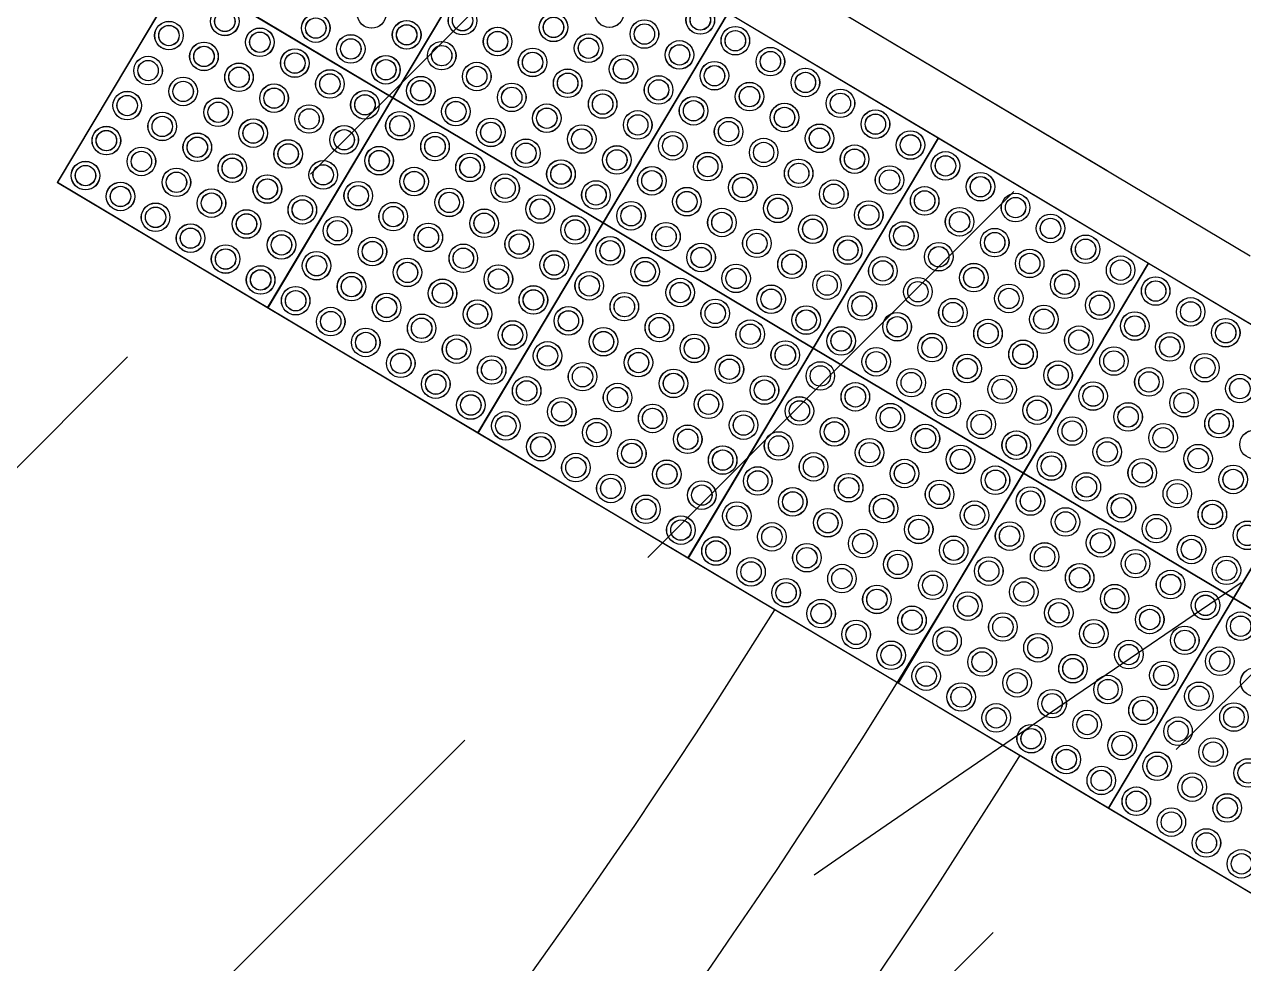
# Model space of a CAD drawing. Header units: millimetres. Extents: x 832728086 to 834530684, y 817551485 to 818349469.
# Drawn here: x 834312714 to 834314210, y 817905451 to 817906604 of the extents above; entities that cross this region are included whole.
import ezdxf

# ---------------------------------------------------------------- set-up
doc = ezdxf.new("R2010")
doc.units = ezdxf.units.MM
doc.header["$LTSCALE"] = 100
doc.linetypes.add('Hidden', pattern=[9.525, 6.35, -3.175])
doc.layers.add('+C-160', color=160, linetype='Hidden')
doc.layers.add('000-Tactile-l', color=8, linetype='Continuous')
doc.layers.add('000-helpline', color=30, linetype='Continuous', lineweight=30, plot=False)

# ---------------------------------------------------------------- blocks, each defined once
blk = doc.blocks.new('tactile')
at = {"layer": '000-helpline', "ltscale": 0.015}
for points in [[(834313.2228, 817906.5632), (834312.9651, 817906.7167), (834313.1186, 817906.9745), (834313.3764, 817906.8209)], [(834313.3765, 817906.8209), (834313.223, 817906.5631), (834312.9652, 817906.7166), (834313.1187, 817906.9744)], [(834313.4806, 817906.4097), (834313.2229, 817906.5632), (834313.3764, 817906.8209), (834313.6341, 817906.6674)], [(834313.6342, 817906.6673), (834313.4807, 817906.4096), (834313.223, 817906.5631), (834313.3765, 817906.8209)], [(834313.0693, 817906.3055), (834312.8116, 817906.459), (834312.9651, 817906.7167), (834313.2228, 817906.5632)], [(834313.223, 817906.5631), (834313.0694, 817906.3054), (834312.8117, 817906.4589), (834312.9652, 817906.7166)], [(834313.7383, 817906.2561), (834313.4806, 817906.4096), (834313.6341, 817906.6674), (834313.8919, 817906.5139)], [(834313.892, 817906.5138), (834313.7384, 817906.2561), (834313.4807, 817906.4096), (834313.6342, 817906.6673)], [(834313.3271, 817906.1519), (834313.0693, 817906.3054), (834313.2229, 817906.5632), (834313.4806, 817906.4097)], [(834313.4807, 817906.4096), (834313.3272, 817906.1518), (834313.0694, 817906.3054), (834313.223, 817906.5631)], [(834314.1497, 817906.3603), (834313.9962, 817906.1025), (834313.7384, 817906.2561), (834313.892, 817906.5138)], [(834313.9961, 817906.1026), (834313.7384, 817906.2561), (834313.8919, 817906.5138), (834314.1496, 817906.3603)], [(834313.5848, 817905.9984), (834313.3271, 817906.1519), (834313.4806, 817906.4096), (834313.7383, 817906.2561)], [(834313.7384, 817906.2561), (834313.5849, 817905.9983), (834313.3272, 817906.1518), (834313.4807, 817906.4096)], [(834314.2539, 817905.949), (834313.9961, 817906.1026), (834314.1497, 817906.3603), (834314.4074, 817906.2068)], [(834314.4074, 817906.2068), (834314.2539, 817905.949), (834313.9962, 817906.1025), (834314.1497, 817906.3603)], [(834313.8426, 817905.8448), (834313.5848, 817905.9984), (834313.7384, 817906.2561), (834313.9961, 817906.1026)], [(834313.9962, 817906.1025), (834313.8427, 817905.8448), (834313.5849, 817905.9983), (834313.7384, 817906.2561)], [(834314.6652, 817906.0532), (834314.5117, 817905.7955), (834314.2539, 817905.949), (834314.4074, 817906.2068)], [(834314.5116, 817905.7955), (834314.2539, 817905.949), (834314.4074, 817906.2068), (834314.6652, 817906.0532)], [(834314.1003, 817905.6913), (834313.8426, 817905.8448), (834313.9961, 817906.1026), (834314.2539, 817905.949)], [(834314.2539, 817905.949), (834314.1004, 817905.6913), (834313.8427, 817905.8448), (834313.9962, 817906.1025)], [(834314.5117, 817905.7955), (834314.3581, 817905.5377), (834314.1004, 817905.6913), (834314.2539, 817905.949)], [(834314.3581, 817905.5378), (834314.1004, 817905.6913), (834314.2539, 817905.949), (834314.5116, 817905.7955)]]:
    blk.add_lwpolyline(points, close=True, dxfattribs=at)
at = {"layer": '000-Tactile-l'}
for points in [[(834313.1187, 817906.9744), (834313.6342, 817906.6673), (834313.3272, 817906.1518), (834312.8117, 817906.4589)], [(834313.6342, 817906.6673), (834314.1497, 817906.3603), (834313.8427, 817905.8448), (834313.3272, 817906.1518)], [(834314.1497, 817906.3603), (834314.6652, 817906.0532), (834314.3581, 817905.5377), (834313.8427, 817905.8448)]]:
    blk.add_lwpolyline(points, close=True, dxfattribs=at)
at = {"layer": '000-Tactile-l', "ltscale": 0.015}
for centre, radius in [((834313.1968, 817906.666), 0.0175), ((834313.1969, 817906.6659), 0.0175), ((834313.4883, 817906.6669), 0.0175), ((834313.4885, 817906.6669), 0.0175), ((834313.0167, 817906.6569), 0.0175), ((834313.0169, 817906.6568), 0.0175), ((834313.0167, 817906.6569), 0.0125), ((834313.0169, 817906.6568), 0.0125), ((834313.1282, 817906.6486), 0.0175), ((834313.1284, 817906.6486), 0.0175), ((834313.3083, 817906.6578), 0.0175), ((834313.3084, 817906.6577), 0.0175), ((834313.3083, 817906.6578), 0.0125), ((834313.3084, 817906.6577), 0.0125), ((834313.4198, 817906.6496), 0.0175), ((834313.4199, 817906.6495), 0.0175), ((834313.5998, 817906.6587), 0.0175), ((834313.6, 817906.6586), 0.0175), ((834313.5998, 817906.6587), 0.0125), ((834313.6, 817906.6586), 0.0125), ((834312.9482, 817906.6395), 0.0175), ((834312.9483, 817906.6394), 0.0175), ((834312.9482, 817906.6395), 0.0125), ((834312.9483, 817906.6394), 0.0125), ((834313.0597, 817906.6313), 0.0175), ((834313.0598, 817906.6312), 0.0175), ((834313.1282, 817906.6486), 0.0125), ((834313.1284, 817906.6486), 0.0125), ((834313.2397, 817906.6404), 0.0175), ((834313.2399, 817906.6403), 0.0175), ((834313.2397, 817906.6404), 0.0125), ((834313.2399, 817906.6403), 0.0125), ((834313.3513, 817906.6322), 0.0175), ((834313.3514, 817906.6321), 0.0175), ((834313.4198, 817906.6496), 0.0125), ((834313.4199, 817906.6495), 0.0125), ((834313.5313, 817906.6413), 0.0175), ((834313.5314, 817906.6413), 0.0175), ((834313.5313, 817906.6413), 0.0125), ((834313.5314, 817906.6413), 0.0125), ((834313.6428, 817906.6331), 0.0175), ((834313.6429, 817906.6331), 0.0175), ((834313.0597, 817906.6313), 0.0125), ((834313.0598, 817906.6312), 0.0125), ((834313.1712, 817906.6231), 0.0175), ((834313.1713, 817906.623), 0.0175), ((834313.1712, 817906.6231), 0.0125), ((834313.1713, 817906.623), 0.0125), ((834313.3513, 817906.6322), 0.0125), ((834313.3514, 817906.6321), 0.0125), ((834313.4628, 817906.624), 0.0175), ((834313.4629, 817906.6239), 0.0175), ((834313.4628, 817906.624), 0.0125), ((834313.4629, 817906.6239), 0.0125), ((834313.5743, 817906.6158), 0.0175), ((834313.6428, 817906.6331), 0.0125), ((834313.6429, 817906.6331), 0.0125), ((834312.9911, 817906.6139), 0.0175), ((834312.9913, 817906.6138), 0.0175), ((834312.9911, 817906.6139), 0.0125), ((834312.9913, 817906.6138), 0.0125), ((834313.1026, 817906.6057), 0.0175), ((834313.1028, 817906.6056), 0.0175), ((834313.2827, 817906.6148), 0.0175), ((834313.2828, 817906.6148), 0.0175), ((834313.2827, 817906.6148), 0.0125), ((834313.2828, 817906.6148), 0.0125), ((834313.3942, 817906.6066), 0.0175), ((834313.3943, 817906.6065), 0.0175), ((834313.3942, 817906.6066), 0.0125), ((834313.3943, 817906.6065), 0.0125), ((834313.5744, 817906.6157), 0.0175), ((834313.5743, 817906.6158), 0.0125), ((834313.5744, 817906.6157), 0.0125), ((834313.6858, 817906.6075), 0.0175), ((834313.6859, 817906.6075), 0.0175), ((834313.6858, 817906.6075), 0.0125), ((834313.6859, 817906.6075), 0.0125), ((834312.9226, 817906.5965), 0.0175), ((834312.9227, 817906.5965), 0.0175), ((834312.9226, 817906.5965), 0.0125), ((834312.9227, 817906.5965), 0.0125), ((834313.0341, 817906.5883), 0.0175), ((834313.0342, 817906.5882), 0.0175), ((834313.1026, 817906.6057), 0.0125), ((834313.1028, 817906.6056), 0.0125), ((834313.2141, 817906.5975), 0.0175), ((834313.2143, 817906.5974), 0.0175), ((834313.2141, 817906.5975), 0.0125), ((834313.2143, 817906.5974), 0.0125), ((834313.3257, 817906.5892), 0.0175), ((834313.3258, 817906.5892), 0.0175), ((834313.5057, 817906.5984), 0.0175), ((834313.5058, 817906.5983), 0.0175), ((834313.5057, 817906.5984), 0.0125), ((834313.5058, 817906.5983), 0.0125), ((834313.6172, 817906.5902), 0.0175), ((834313.6173, 817906.5901), 0.0175), ((834312.9656, 817906.5709), 0.0175), ((834312.9657, 817906.5709), 0.0175), ((834313.0341, 817906.5883), 0.0125), ((834313.0342, 817906.5882), 0.0125), ((834313.1456, 817906.5801), 0.0175), ((834313.1457, 817906.58), 0.0175), ((834313.1456, 817906.5801), 0.0125), ((834313.1457, 817906.58), 0.0125), ((834313.2571, 817906.5719), 0.0175), ((834313.2572, 817906.5718), 0.0175), ((834313.3257, 817906.5892), 0.0125), ((834313.3258, 817906.5892), 0.0125), ((834313.4372, 817906.581), 0.0175), ((834313.4373, 817906.5809), 0.0175), ((834313.4372, 817906.581), 0.0125), ((834313.4373, 817906.5809), 0.0125), ((834313.5487, 817906.5728), 0.0175), ((834313.5488, 817906.5727), 0.0175), ((834313.6172, 817906.5902), 0.0125), ((834313.6173, 817906.5901), 0.0125), ((834313.7287, 817906.5819), 0.0175), ((834313.7288, 817906.5819), 0.0175), ((834313.7287, 817906.5819), 0.0125), ((834313.7288, 817906.5819), 0.0125), ((834312.9656, 817906.5709), 0.0125), ((834312.9657, 817906.5709), 0.0125), ((834313.0771, 817906.5627), 0.0175), ((834313.0772, 817906.5626), 0.0175), ((834313.0771, 817906.5627), 0.0125), ((834313.0772, 817906.5626), 0.0125), ((834313.2571, 817906.5719), 0.0125), ((834313.2572, 817906.5718), 0.0125), ((834313.3686, 817906.5636), 0.0175), ((834313.3687, 817906.5636), 0.0175), ((834313.3686, 817906.5636), 0.0125), ((834313.3687, 817906.5636), 0.0125), ((834313.5487, 817906.5728), 0.0125), ((834313.5488, 817906.5727), 0.0125), ((834313.6602, 817906.5646), 0.0175), ((834313.6603, 817906.5645), 0.0175), ((834313.6602, 817906.5646), 0.0125), ((834313.6603, 817906.5645), 0.0125), ((834313.7717, 817906.5563), 0.0175), ((834313.7718, 817906.5563), 0.0175), ((834312.897, 817906.5536), 0.0175), ((834312.8971, 817906.5535), 0.0175), ((834312.897, 817906.5536), 0.0125), ((834312.8971, 817906.5535), 0.0125), ((834313.0085, 817906.5454), 0.0175), ((834313.0086, 817906.5453), 0.0175), ((834313.1886, 817906.5545), 0.0175), ((834313.1887, 817906.5544), 0.0175), ((834313.1886, 817906.5545), 0.0125), ((834313.1887, 817906.5544), 0.0125), ((834313.3001, 817906.5463), 0.0175), ((834313.3002, 817906.5462), 0.0175), ((834313.3001, 817906.5463), 0.0125), ((834313.3002, 817906.5462), 0.0125), ((834313.4801, 817906.5554), 0.0175), ((834313.4802, 817906.5554), 0.0175), ((834313.4801, 817906.5554), 0.0125), ((834313.4802, 817906.5554), 0.0125), ((834313.5916, 817906.5472), 0.0175), ((834313.5917, 817906.5471), 0.0175), ((834313.5916, 817906.5472), 0.0125), ((834313.5917, 817906.5471), 0.0125), ((834313.7717, 817906.5563), 0.0125), ((834313.7718, 817906.5563), 0.0125), ((834312.94, 817906.528), 0.0175), ((834312.9401, 817906.5279), 0.0175), ((834313.0085, 817906.5454), 0.0125), ((834313.0086, 817906.5453), 0.0125), ((834313.12, 817906.5371), 0.0175), ((834313.1201, 817906.5371), 0.0175), ((834313.12, 817906.5371), 0.0125), ((834313.1201, 817906.5371), 0.0125), ((834313.2315, 817906.5289), 0.0175), ((834313.2316, 817906.5288), 0.0175), ((834313.4116, 817906.5381), 0.0175), ((834313.4117, 817906.538), 0.0175), ((834313.4116, 817906.5381), 0.0125), ((834313.4117, 817906.538), 0.0125), ((834313.5231, 817906.5298), 0.0175), ((834313.5232, 817906.5298), 0.0175), ((834313.7031, 817906.539), 0.0175), ((834313.7032, 817906.5389), 0.0175), ((834313.7031, 817906.539), 0.0125), ((834313.7032, 817906.5389), 0.0125), ((834313.8146, 817906.5308), 0.0175), ((834313.8147, 817906.5307), 0.0175), ((834312.94, 817906.528), 0.0125), ((834312.9401, 817906.5279), 0.0125), ((834313.0515, 817906.5198), 0.0175), ((834313.0516, 817906.5197), 0.0175), ((834313.0515, 817906.5198), 0.0125), ((834313.0516, 817906.5197), 0.0125), ((834313.163, 817906.5116), 0.0175), ((834313.1631, 817906.5115), 0.0175), ((834313.2315, 817906.5289), 0.0125), ((834313.2316, 817906.5288), 0.0125), ((834313.343, 817906.5207), 0.0175), ((834313.3431, 817906.5206), 0.0175), ((834313.343, 817906.5207), 0.0125), ((834313.3431, 817906.5206), 0.0125), ((834313.4545, 817906.5125), 0.0175), ((834313.4546, 817906.5124), 0.0175), ((834313.5231, 817906.5298), 0.0125), ((834313.5232, 817906.5298), 0.0125), ((834313.6346, 817906.5216), 0.0175), ((834313.6347, 817906.5216), 0.0175), ((834313.6346, 817906.5216), 0.0125), ((834313.6347, 817906.5216), 0.0125), ((834313.7461, 817906.5134), 0.0175), ((834313.7462, 817906.5133), 0.0175), ((834313.8146, 817906.5308), 0.0125), ((834313.8147, 817906.5307), 0.0125), ((834312.8714, 817906.5106), 0.0175), ((834312.8716, 817906.5105), 0.0175), ((834312.8714, 817906.5106), 0.0125), ((834312.8716, 817906.5105), 0.0125), ((834312.9829, 817906.5024), 0.0175), ((834312.9831, 817906.5023), 0.0175), ((834312.9829, 817906.5024), 0.0125), ((834312.9831, 817906.5023), 0.0125), ((834313.163, 817906.5116), 0.0125), ((834313.1631, 817906.5115), 0.0125), ((834313.2745, 817906.5033), 0.0175), ((834313.2746, 817906.5033), 0.0175), ((834313.2745, 817906.5033), 0.0125), ((834313.2746, 817906.5033), 0.0125), ((834313.4545, 817906.5125), 0.0125), ((834313.4546, 817906.5124), 0.0125), ((834313.5661, 817906.5042), 0.0175), ((834313.5661, 817906.5042), 0.0175), ((834313.5661, 817906.5042), 0.0125), ((834313.5661, 817906.5042), 0.0125), ((834313.7461, 817906.5134), 0.0125), ((834313.7462, 817906.5133), 0.0125), ((834313.8576, 817906.5052), 0.0175), ((834313.8577, 817906.5051), 0.0175), ((834313.8576, 817906.5052), 0.0125), ((834313.8577, 817906.5051), 0.0125), ((834312.9144, 817906.485), 0.0175), ((834312.9145, 817906.485), 0.0175), ((834313.0944, 817906.4942), 0.0175), ((834313.0946, 817906.4941), 0.0175), ((834313.0944, 817906.4942), 0.0125), ((834313.0946, 817906.4941), 0.0125), ((834313.2059, 817906.486), 0.0175), ((834313.2061, 817906.4859), 0.0175), ((834313.386, 817906.4951), 0.0175), ((834313.3861, 817906.495), 0.0175), ((834313.386, 817906.4951), 0.0125), ((834313.3861, 817906.495), 0.0125), ((834313.4975, 817906.4869), 0.0175), ((834313.4976, 817906.4868), 0.0175), ((834313.4975, 817906.4869), 0.0125), ((834313.4976, 817906.4868), 0.0125), ((834313.6776, 817906.496), 0.0175), ((834313.6776, 817906.496), 0.0175), ((834313.6776, 817906.496), 0.0125), ((834313.6776, 817906.496), 0.0125), ((834313.7891, 817906.4878), 0.0175), ((834313.7892, 817906.4877), 0.0175), ((834313.7891, 817906.4878), 0.0125), ((834313.7892, 817906.4877), 0.0125), ((834312.8458, 817906.4677), 0.0175), ((834312.846, 817906.4676), 0.0175), ((834312.9144, 817906.485), 0.0125), ((834312.9145, 817906.485), 0.0125), ((834313.0259, 817906.4768), 0.0175), ((834313.026, 817906.4767), 0.0175), ((834313.0259, 817906.4768), 0.0125), ((834313.026, 817906.4767), 0.0125), ((834313.1374, 817906.4686), 0.0175), ((834313.1375, 817906.4685), 0.0175), ((834313.2059, 817906.486), 0.0125), ((834313.2061, 817906.4859), 0.0125), ((834313.3174, 817906.4777), 0.0175), ((834313.3176, 817906.4777), 0.0175), ((834313.3174, 817906.4777), 0.0125), ((834313.3176, 817906.4777), 0.0125), ((834313.4289, 817906.4695), 0.0175), ((834313.4291, 817906.4694), 0.0175), ((834313.609, 817906.4787), 0.0175), ((834313.6091, 817906.4786), 0.0175), ((834313.609, 817906.4787), 0.0125), ((834313.6091, 817906.4786), 0.0125), ((834313.7205, 817906.4704), 0.0175), ((834313.7206, 817906.4704), 0.0175), ((834313.9006, 817906.4796), 0.0175), ((834313.9007, 817906.4795), 0.0175), ((834313.9006, 817906.4796), 0.0125), ((834313.9007, 817906.4795), 0.0125), ((834312.8458, 817906.4677), 0.0125), ((834312.846, 817906.4676), 0.0125), ((834312.9573, 817906.4594), 0.0175), ((834312.9575, 817906.4594), 0.0175), ((834312.9573, 817906.4594), 0.0125), ((834312.9575, 817906.4594), 0.0125), ((834313.1374, 817906.4686), 0.0125), ((834313.1375, 817906.4685), 0.0125), ((834313.2489, 817906.4604), 0.0175), ((834313.249, 817906.4603), 0.0175), ((834313.2489, 817906.4604), 0.0125), ((834313.249, 817906.4603), 0.0125), ((834313.3604, 817906.4521), 0.0175), ((834313.3605, 817906.4521), 0.0175), ((834313.4289, 817906.4695), 0.0125), ((834313.4291, 817906.4694), 0.0125), ((834313.5405, 817906.4613), 0.0175), ((834313.5406, 817906.4612), 0.0175), ((834313.5405, 817906.4613), 0.0125), ((834313.5406, 817906.4612), 0.0125), ((834313.652, 817906.4531), 0.0175), ((834313.6521, 817906.453), 0.0175), ((834313.7205, 817906.4704), 0.0125), ((834313.7206, 817906.4704), 0.0125), ((834313.832, 817906.4622), 0.0175), ((834313.8321, 817906.4622), 0.0175), ((834313.832, 817906.4622), 0.0125), ((834313.8321, 817906.4622), 0.0125), ((834313.9435, 817906.454), 0.0175), ((834313.9436, 817906.4539), 0.0175), ((834312.8888, 817906.4421), 0.0175), ((834312.8889, 817906.442), 0.0175), ((834312.8888, 817906.4421), 0.0125), ((834312.8889, 817906.442), 0.0125), ((834313.0688, 817906.4512), 0.0175), ((834313.069, 817906.4511), 0.0175), ((834313.0688, 817906.4512), 0.0125), ((834313.069, 817906.4511), 0.0125), ((834313.1804, 817906.443), 0.0175), ((834313.1805, 817906.4429), 0.0175), ((834313.1804, 817906.443), 0.0125), ((834313.1805, 817906.4429), 0.0125), ((834313.3604, 817906.4521), 0.0125), ((834313.3605, 817906.4521), 0.0125), ((834313.4719, 817906.4439), 0.0175), ((834313.472, 817906.4439), 0.0175), ((834313.4719, 817906.4439), 0.0125), ((834313.472, 817906.4439), 0.0125), ((834313.652, 817906.4531), 0.0125), ((834313.6521, 817906.453), 0.0125), ((834313.7635, 817906.4448), 0.0175), ((834313.7636, 817906.4448), 0.0175), ((834313.7635, 817906.4448), 0.0125), ((834313.7636, 817906.4448), 0.0125), ((834313.875, 817906.4366), 0.0175), ((834313.8751, 817906.4366), 0.0175), ((834313.9435, 817906.454), 0.0125), ((834313.9436, 817906.4539), 0.0125), ((834313.0003, 817906.4339), 0.0175), ((834313.0004, 817906.4338), 0.0175), ((834313.0003, 817906.4339), 0.0125), ((834313.0004, 817906.4338), 0.0125), ((834313.1118, 817906.4256), 0.0175), ((834313.1119, 817906.4256), 0.0175), ((834313.2919, 817906.4348), 0.0175), ((834313.292, 817906.4347), 0.0175), ((834313.2919, 817906.4348), 0.0125), ((834313.292, 817906.4347), 0.0125), ((834313.4034, 817906.4266), 0.0175), ((834313.4035, 817906.4265), 0.0175), ((834313.4034, 817906.4266), 0.0125), ((834313.4035, 817906.4265), 0.0125), ((834313.5834, 817906.4357), 0.0175), ((834313.5835, 817906.4356), 0.0175), ((834313.5834, 817906.4357), 0.0125), ((834313.5835, 817906.4356), 0.0125), ((834313.6949, 817906.4275), 0.0175), ((834313.695, 817906.4274), 0.0175), ((834313.6949, 817906.4275), 0.0125), ((834313.695, 817906.4274), 0.0125), ((834313.875, 817906.4366), 0.0125), ((834313.8751, 817906.4366), 0.0125), ((834313.9865, 817906.4284), 0.0175), ((834313.9866, 817906.4284), 0.0175), ((834313.9865, 817906.4284), 0.0125), ((834313.9866, 817906.4284), 0.0125), ((834312.9318, 817906.4165), 0.0175), ((834312.9319, 817906.4164), 0.0175), ((834312.9318, 817906.4165), 0.0125), ((834312.9319, 817906.4164), 0.0125), ((834313.0433, 817906.4083), 0.0175), ((834313.0434, 817906.4082), 0.0175), ((834313.1118, 817906.4256), 0.0125), ((834313.1119, 817906.4256), 0.0125), ((834313.2233, 817906.4174), 0.0175), ((834313.2234, 817906.4173), 0.0175), ((834313.2233, 817906.4174), 0.0125), ((834313.2234, 817906.4173), 0.0125), ((834313.3348, 817906.4092), 0.0175), ((834313.3349, 817906.4091), 0.0175), ((834313.5149, 817906.4183), 0.0175), ((834313.515, 817906.4183), 0.0175), ((834313.5149, 817906.4183), 0.0125), ((834313.515, 817906.4183), 0.0125), ((834313.6264, 817906.4101), 0.0175), ((834313.6265, 817906.4101), 0.0175), ((834313.8064, 817906.4193), 0.0175), ((834313.8065, 817906.4192), 0.0175), ((834313.8064, 817906.4193), 0.0125), ((834313.8065, 817906.4192), 0.0125), ((834313.9179, 817906.411), 0.0175), ((834313.918, 817906.411), 0.0175), ((834313.0433, 817906.4083), 0.0125), ((834313.0434, 817906.4082), 0.0125), ((834313.1548, 817906.4), 0.0175), ((834313.1549, 817906.4), 0.0175), ((834313.1548, 817906.4), 0.0125), ((834313.1549, 817906.4), 0.0125), ((834313.2663, 817906.3918), 0.0175), ((834313.2664, 817906.3918), 0.0175), ((834313.3348, 817906.4092), 0.0125), ((834313.3349, 817906.4091), 0.0125), ((834313.4463, 817906.401), 0.0175), ((834313.4464, 817906.4009), 0.0175), ((834313.4463, 817906.401), 0.0125), ((834313.4464, 817906.4009), 0.0125), ((834313.5578, 817906.3927), 0.0175), ((834313.5579, 817906.3927), 0.0175), ((834313.6264, 817906.4101), 0.0125), ((834313.6265, 817906.4101), 0.0125), ((834313.7379, 817906.4019), 0.0175), ((834313.738, 817906.4018), 0.0175), ((834313.7379, 817906.4019), 0.0125), ((834313.738, 817906.4018), 0.0125), ((834313.8494, 817906.3937), 0.0175), ((834313.8495, 817906.3936), 0.0175), ((834313.9179, 817906.411), 0.0125), ((834313.918, 817906.411), 0.0125), ((834314.0294, 817906.4028), 0.0175), ((834314.0295, 817906.4028), 0.0175), ((834314.0294, 817906.4028), 0.0125), ((834314.0295, 817906.4028), 0.0125), ((834312.9747, 817906.3909), 0.0175), ((834312.9748, 817906.3908), 0.0175), ((834312.9747, 817906.3909), 0.0125), ((834312.9748, 817906.3908), 0.0125), ((834313.0862, 817906.3827), 0.0175), ((834313.0863, 817906.3826), 0.0175), ((834313.0862, 817906.3827), 0.0125), ((834313.0863, 817906.3826), 0.0125), ((834313.2663, 817906.3918), 0.0125), ((834313.2664, 817906.3918), 0.0125), ((834313.3778, 817906.3836), 0.0175), ((834313.3779, 817906.3835), 0.0175), ((834313.3778, 817906.3836), 0.0125), ((834313.3779, 817906.3835), 0.0125), ((834313.5578, 817906.3927), 0.0125), ((834313.5579, 817906.3927), 0.0125), ((834313.6693, 817906.3845), 0.0175), ((834313.6694, 817906.3845), 0.0175), ((834313.6693, 817906.3845), 0.0125), ((834313.6694, 817906.3845), 0.0125), ((834313.8494, 817906.3937), 0.0125), ((834313.8495, 817906.3936), 0.0125), ((834313.9609, 817906.3854), 0.0175), ((834313.961, 817906.3854), 0.0175), ((834313.9609, 817906.3854), 0.0125), ((834313.961, 817906.3854), 0.0125), ((834314.0724, 817906.3772), 0.0175), ((834314.0725, 817906.3772), 0.0175), ((834313.0177, 817906.3653), 0.0175), ((834313.0178, 817906.3652), 0.0175), ((834313.1977, 817906.3745), 0.0175), ((834313.1978, 817906.3744), 0.0175), ((834313.1977, 817906.3745), 0.0125), ((834313.1978, 817906.3744), 0.0125), ((834313.3092, 817906.3662), 0.0175), ((834313.3093, 817906.3662), 0.0175), ((834313.4893, 817906.3754), 0.0175), ((834313.4894, 817906.3753), 0.0175), ((834313.4893, 817906.3754), 0.0125), ((834313.4894, 817906.3753), 0.0125), ((834313.6008, 817906.3672), 0.0175), ((834313.6009, 817906.3671), 0.0175), ((834313.6008, 817906.3672), 0.0125), ((834313.6009, 817906.3671), 0.0125), ((834313.7808, 817906.3763), 0.0175), ((834313.7809, 817906.3762), 0.0175), ((834313.7808, 817906.3763), 0.0125), ((834313.7809, 817906.3762), 0.0125), ((834313.8924, 817906.3681), 0.0175), ((834313.8924, 817906.368), 0.0175), ((834313.8924, 817906.3681), 0.0125), ((834313.8924, 817906.368), 0.0125), ((834314.0724, 817906.3772), 0.0125), ((834314.0725, 817906.3772), 0.0125), ((834313.0177, 817906.3653), 0.0125), ((834313.0178, 817906.3652), 0.0125), ((834313.1292, 817906.3571), 0.0175), ((834313.1293, 817906.357), 0.0175), ((834313.1292, 817906.3571), 0.0125), ((834313.1293, 817906.357), 0.0125), ((834313.2407, 817906.3489), 0.0175), ((834313.2408, 817906.3488), 0.0175), ((834313.3092, 817906.3662), 0.0125), ((834313.3093, 817906.3662), 0.0125), ((834313.4207, 817906.358), 0.0175), ((834313.4208, 817906.3579), 0.0175), ((834313.4207, 817906.358), 0.0125), ((834313.4208, 817906.3579), 0.0125), ((834313.5323, 817906.3498), 0.0175), ((834313.5323, 817906.3497), 0.0175), ((834313.7123, 817906.3589), 0.0175), ((834313.7124, 817906.3589), 0.0175), ((834313.7123, 817906.3589), 0.0125), ((834313.7124, 817906.3589), 0.0125), ((834313.8238, 817906.3507), 0.0175), ((834313.8239, 817906.3507), 0.0175), ((834314.0039, 817906.3599), 0.0175), ((834314.0039, 817906.3598), 0.0175), ((834314.0039, 817906.3599), 0.0125), ((834314.0039, 817906.3598), 0.0125), ((834314.1154, 817906.3516), 0.0175), ((834314.1154, 817906.3516), 0.0175), ((834314.1154, 817906.3516), 0.0125), ((834314.1154, 817906.3516), 0.0125), ((834313.0606, 817906.3397), 0.0175), ((834313.0608, 817906.3396), 0.0175), ((834313.0606, 817906.3397), 0.0125), ((834313.0608, 817906.3396), 0.0125), ((834313.2407, 817906.3489), 0.0125), ((834313.2408, 817906.3488), 0.0125), ((834313.3522, 817906.3406), 0.0175), ((834313.3523, 817906.3406), 0.0175), ((834313.3522, 817906.3406), 0.0125), ((834313.3523, 817906.3406), 0.0125), ((834313.4637, 817906.3324), 0.0175), ((834313.4638, 817906.3324), 0.0175), ((834313.5323, 817906.3498), 0.0125), ((834313.5323, 817906.3497), 0.0125), ((834313.6438, 817906.3416), 0.0175), ((834313.6438, 817906.3415), 0.0175), ((834313.6438, 817906.3416), 0.0125), ((834313.6438, 817906.3415), 0.0125), ((834313.7553, 817906.3333), 0.0175), ((834313.7553, 817906.3333), 0.0175), ((834313.8238, 817906.3507), 0.0125), ((834313.8239, 817906.3507), 0.0125), ((834313.9353, 817906.3425), 0.0175), ((834313.9354, 817906.3424), 0.0175), ((834313.9353, 817906.3425), 0.0125), ((834313.9354, 817906.3424), 0.0125), ((834314.0468, 817906.3343), 0.0175), ((834314.0469, 817906.3342), 0.0175), ((834313.1721, 817906.3315), 0.0175), ((834313.1723, 817906.3314), 0.0175), ((834313.1721, 817906.3315), 0.0125), ((834313.1723, 817906.3314), 0.0125), ((834313.2836, 817906.3233), 0.0175), ((834313.2838, 817906.3232), 0.0175), ((834313.2836, 817906.3233), 0.0125), ((834313.2838, 817906.3232), 0.0125), ((834313.4637, 817906.3324), 0.0125), ((834313.4638, 817906.3324), 0.0125), ((834313.5752, 817906.3242), 0.0175), ((834313.5753, 817906.3241), 0.0175), ((834313.5752, 817906.3242), 0.0125), ((834313.5753, 817906.3241), 0.0125), ((834313.7553, 817906.3333), 0.0125), ((834313.7553, 817906.3333), 0.0125), ((834313.8668, 817906.3251), 0.0175), ((834313.8668, 817906.3251), 0.0175), ((834313.8668, 817906.3251), 0.0125), ((834313.8668, 817906.3251), 0.0125), ((834313.9783, 817906.3169), 0.0175), ((834313.9783, 817906.3169), 0.0175), ((834314.0468, 817906.3343), 0.0125), ((834314.0469, 817906.3342), 0.0125), ((834314.1583, 817906.326), 0.0175), ((834314.1584, 817906.326), 0.0175), ((834314.1583, 817906.326), 0.0125), ((834314.1584, 817906.326), 0.0125), ((834313.1036, 817906.3141), 0.0175), ((834313.1037, 817906.3141), 0.0175), ((834313.1036, 817906.3141), 0.0125), ((834313.1037, 817906.3141), 0.0125), ((834313.2151, 817906.3059), 0.0175), ((834313.2152, 817906.3058), 0.0175), ((834313.3951, 817906.3151), 0.0175), ((834313.3953, 817906.315), 0.0175), ((834313.3951, 817906.3151), 0.0125), ((834313.3953, 817906.315), 0.0125), ((834313.5067, 817906.3068), 0.0175), ((834313.5068, 817906.3068), 0.0175), ((834313.5067, 817906.3068), 0.0125), ((834313.5068, 817906.3068), 0.0125), ((834313.6867, 817906.316), 0.0175), ((834313.6868, 817906.3159), 0.0175), ((834313.6867, 817906.316), 0.0125), ((834313.6868, 817906.3159), 0.0125), ((834313.7982, 817906.3077), 0.0175), ((834313.7983, 817906.3077), 0.0175), ((834313.7982, 817906.3077), 0.0125), ((834313.7983, 817906.3077), 0.0125), ((834313.9783, 817906.3169), 0.0125), ((834313.9783, 817906.3169), 0.0125), ((834314.0898, 817906.3087), 0.0175), ((834314.0898, 817906.3086), 0.0175), ((834314.0898, 817906.3087), 0.0125), ((834314.0898, 817906.3086), 0.0125), ((834313.1466, 817906.2885), 0.0175), ((834313.1467, 817906.2885), 0.0175), ((834313.2151, 817906.3059), 0.0125), ((834313.2152, 817906.3058), 0.0125), ((834313.3266, 817906.2977), 0.0175), ((834313.3267, 817906.2976), 0.0175), ((834313.3266, 817906.2977), 0.0125), ((834313.3267, 817906.2976), 0.0125), ((834313.4381, 817906.2895), 0.0175), ((834313.4382, 817906.2894), 0.0175), ((834313.6182, 817906.2986), 0.0175), ((834313.6183, 817906.2986), 0.0175), ((834313.6182, 817906.2986), 0.0125), ((834313.6183, 817906.2986), 0.0125), ((834313.7297, 817906.2904), 0.0175), ((834313.7298, 817906.2903), 0.0175), ((834313.9097, 817906.2995), 0.0175), ((834313.9098, 817906.2995), 0.0175), ((834313.9097, 817906.2995), 0.0125), ((834313.9098, 817906.2995), 0.0125), ((834314.0212, 817906.2913), 0.0175), ((834314.0213, 817906.2913), 0.0175), ((834314.2013, 817906.3005), 0.0175), ((834314.2013, 817906.3004), 0.0175), ((834314.2013, 817906.3005), 0.0125), ((834314.2013, 817906.3004), 0.0125), ((834313.1466, 817906.2885), 0.0125), ((834313.1467, 817906.2885), 0.0125), ((834313.2581, 817906.2803), 0.0175), ((834313.2582, 817906.2803), 0.0175), ((834313.2581, 817906.2803), 0.0125), ((834313.2582, 817906.2803), 0.0125), ((834313.3696, 817906.2721), 0.0175), ((834313.3697, 817906.272), 0.0175), ((834313.4381, 817906.2895), 0.0125), ((834313.4382, 817906.2894), 0.0125), ((834313.5496, 817906.2812), 0.0175), ((834313.5497, 817906.2812), 0.0175), ((834313.5496, 817906.2812), 0.0125), ((834313.5497, 817906.2812), 0.0125), ((834313.6611, 817906.273), 0.0175), ((834313.6612, 817906.273), 0.0175), ((834313.7297, 817906.2904), 0.0125), ((834313.7298, 817906.2903), 0.0125), ((834313.8412, 817906.2822), 0.0175), ((834313.8413, 817906.2821), 0.0175), ((834313.8412, 817906.2822), 0.0125), ((834313.8413, 817906.2821), 0.0125), ((834313.9527, 817906.2739), 0.0175), ((834313.9528, 817906.2739), 0.0175), ((834314.0212, 817906.2913), 0.0125), ((834314.0213, 817906.2913), 0.0125), ((834314.1327, 817906.2831), 0.0175), ((834314.1328, 817906.283), 0.0175), ((834314.1327, 817906.2831), 0.0125), ((834314.1328, 817906.283), 0.0125), ((834314.2442, 817906.2749), 0.0175), ((834314.2443, 817906.2748), 0.0175), ((834313.1895, 817906.2629), 0.0175), ((834313.1896, 817906.2629), 0.0175), ((834313.1895, 817906.2629), 0.0125), ((834313.1896, 817906.2629), 0.0125), ((834313.3696, 817906.2721), 0.0125), ((834313.3697, 817906.272), 0.0125), ((834313.4811, 817906.2639), 0.0175), ((834313.4812, 817906.2638), 0.0175), ((834313.4811, 817906.2639), 0.0125), ((834313.4812, 817906.2638), 0.0125), ((834313.6611, 817906.273), 0.0125), ((834313.6612, 817906.273), 0.0125), ((834313.7726, 817906.2648), 0.0175), ((834313.7727, 817906.2647), 0.0175), ((834313.7726, 817906.2648), 0.0125), ((834313.7727, 817906.2647), 0.0125), ((834313.9527, 817906.2739), 0.0125), ((834313.9528, 817906.2739), 0.0125), ((834314.0642, 817906.2657), 0.0175), ((834314.0643, 817906.2657), 0.0175), ((834314.0642, 817906.2657), 0.0125), ((834314.0643, 817906.2657), 0.0125), ((834314.1757, 817906.2575), 0.0175), ((834314.1758, 817906.2575), 0.0175), ((834314.2442, 817906.2749), 0.0125), ((834314.2443, 817906.2748), 0.0125), ((834313.301, 817906.2547), 0.0175), ((834313.3011, 817906.2547), 0.0175), ((834313.301, 817906.2547), 0.0125), ((834313.3011, 817906.2547), 0.0125), ((834313.4125, 817906.2465), 0.0175), ((834313.4126, 817906.2464), 0.0175), ((834313.5926, 817906.2557), 0.0175), ((834313.5927, 817906.2556), 0.0175), ((834313.5926, 817906.2557), 0.0125), ((834313.5927, 817906.2556), 0.0125), ((834313.7041, 817906.2474), 0.0175), ((834313.7042, 817906.2474), 0.0175), ((834313.7041, 817906.2474), 0.0125), ((834313.7042, 817906.2474), 0.0125), ((834313.8841, 817906.2566), 0.0175), ((834313.8842, 817906.2565), 0.0175), ((834313.8841, 817906.2566), 0.0125), ((834313.8842, 817906.2565), 0.0125), ((834313.9956, 817906.2484), 0.0175), ((834313.9957, 817906.2483), 0.0175), ((834313.9956, 817906.2484), 0.0125), ((834313.9957, 817906.2483), 0.0125), ((834314.1757, 817906.2575), 0.0125), ((834314.1758, 817906.2575), 0.0125), ((834313.2325, 817906.2374), 0.0175), ((834313.2326, 817906.2373), 0.0175), ((834313.2325, 817906.2374), 0.0125), ((834313.2326, 817906.2373), 0.0125), ((834313.344, 817906.2291), 0.0175), ((834313.3441, 817906.2291), 0.0175), ((834313.4125, 817906.2465), 0.0125), ((834313.4126, 817906.2464), 0.0125), ((834313.524, 817906.2383), 0.0175), ((834313.5241, 817906.2382), 0.0175), ((834313.524, 817906.2383), 0.0125), ((834313.5241, 817906.2382), 0.0125), ((834313.6355, 817906.2301), 0.0175), ((834313.6356, 817906.23), 0.0175), ((834313.8156, 817906.2392), 0.0175), ((834313.8157, 817906.2392), 0.0175), ((834313.8156, 817906.2392), 0.0125), ((834313.8157, 817906.2392), 0.0125), ((834313.9271, 817906.231), 0.0175), ((834313.9272, 817906.2309), 0.0175), ((834314.1072, 817906.2401), 0.0175), ((834314.1072, 817906.2401), 0.0175), ((834314.1072, 817906.2401), 0.0125), ((834314.1072, 817906.2401), 0.0125), ((834314.2187, 817906.2319), 0.0175), ((834314.2187, 817906.2319), 0.0175), ((834313.344, 817906.2291), 0.0125), ((834313.3441, 817906.2291), 0.0125), ((834313.4555, 817906.2209), 0.0175), ((834313.4556, 817906.2209), 0.0175), ((834313.4555, 817906.2209), 0.0125), ((834313.4556, 817906.2209), 0.0125), ((834313.567, 817906.2127), 0.0175), ((834313.5671, 817906.2126), 0.0175), ((834313.6355, 817906.2301), 0.0125), ((834313.6356, 817906.23), 0.0125), ((834313.7471, 817906.2218), 0.0175), ((834313.7471, 817906.2218), 0.0175), ((834313.7471, 817906.2218), 0.0125), ((834313.7471, 817906.2218), 0.0125), ((834313.8586, 817906.2136), 0.0175), ((834313.8586, 817906.2136), 0.0175), ((834313.9271, 817906.231), 0.0125), ((834313.9272, 817906.2309), 0.0125), ((834314.0386, 817906.2228), 0.0175), ((834314.0387, 817906.2227), 0.0175), ((834314.0386, 817906.2228), 0.0125), ((834314.0387, 817906.2227), 0.0125), ((834314.1501, 817906.2145), 0.0175), ((834314.1502, 817906.2145), 0.0175), ((834314.2187, 817906.2319), 0.0125), ((834314.2187, 817906.2319), 0.0125), ((834313.2754, 817906.2118), 0.0175), ((834313.2755, 817906.2117), 0.0175), ((834313.2754, 817906.2118), 0.0125), ((834313.2755, 817906.2117), 0.0125), ((834313.3869, 817906.2035), 0.0175), ((834313.387, 817906.2035), 0.0175), ((834313.3869, 817906.2035), 0.0125), ((834313.387, 817906.2035), 0.0125), ((834313.567, 817906.2127), 0.0125), ((834313.5671, 817906.2126), 0.0125), ((834313.6785, 817906.2045), 0.0175), ((834313.6786, 817906.2044), 0.0175), ((834313.6785, 817906.2045), 0.0125), ((834313.6786, 817906.2044), 0.0125), ((834313.8586, 817906.2136), 0.0125), ((834313.8586, 817906.2136), 0.0125), ((834313.9701, 817906.2054), 0.0175), ((834313.9701, 817906.2054), 0.0175), ((834313.9701, 817906.2054), 0.0125), ((834313.9701, 817906.2054), 0.0125), ((834314.0816, 817906.1972), 0.0175), ((834314.0816, 817906.1971), 0.0175), ((834314.1501, 817906.2145), 0.0125), ((834314.1502, 817906.2145), 0.0125), ((834314.2616, 817906.2063), 0.0175), ((834314.2617, 817906.2063), 0.0175), ((834314.2616, 817906.2063), 0.0125), ((834314.2617, 817906.2063), 0.0125), ((834313.3184, 817906.1862), 0.0175), ((834313.3185, 817906.1861), 0.0175), ((834313.4984, 817906.1953), 0.0175), ((834313.4985, 817906.1953), 0.0175), ((834313.4984, 817906.1953), 0.0125), ((834313.4985, 817906.1953), 0.0125), ((834313.6099, 817906.1871), 0.0175), ((834313.61, 817906.1871), 0.0175), ((834313.6099, 817906.1871), 0.0125), ((834313.79, 817906.1962), 0.0175), ((834313.7901, 817906.1962), 0.0175), ((834313.79, 817906.1962), 0.0125), ((834313.7901, 817906.1962), 0.0125), ((834313.9015, 817906.188), 0.0175), ((834313.9016, 817906.188), 0.0175), ((834313.9015, 817906.188), 0.0125), ((834313.9016, 817906.188), 0.0125), ((834314.0816, 817906.1972), 0.0125), ((834314.0816, 817906.1971), 0.0125), ((834314.1931, 817906.189), 0.0175), ((834314.1931, 817906.1889), 0.0175), ((834314.1931, 817906.189), 0.0125), ((834314.1931, 817906.1889), 0.0125), ((834313.3184, 817906.1862), 0.0125), ((834313.3185, 817906.1861), 0.0125), ((834313.4299, 817906.178), 0.0175), ((834313.43, 817906.1779), 0.0175), ((834313.4299, 817906.178), 0.0125), ((834313.43, 817906.1779), 0.0125), ((834313.5414, 817906.1697), 0.0175), ((834313.5415, 817906.1697), 0.0175), ((834313.61, 817906.1871), 0.0125), ((834313.7215, 817906.1789), 0.0175), ((834313.7215, 817906.1788), 0.0175), ((834313.7215, 817906.1789), 0.0125), ((834313.7215, 817906.1788), 0.0125), ((834313.833, 817906.1707), 0.0175), ((834313.833, 817906.1706), 0.0175), ((834314.013, 817906.1798), 0.0175), ((834314.0131, 817906.1798), 0.0175), ((834314.013, 817906.1798), 0.0125), ((834314.0131, 817906.1798), 0.0125), ((834314.1245, 817906.1716), 0.0175), ((834314.1246, 817906.1715), 0.0175), ((834313.3614, 817906.1606), 0.0175), ((834313.3614, 817906.1605), 0.0175), ((834313.3614, 817906.1606), 0.0125), ((834313.3614, 817906.1605), 0.0125), ((834313.4729, 817906.1524), 0.0175), ((834313.4729, 817906.1523), 0.0175), ((834313.5414, 817906.1697), 0.0125), ((834313.5415, 817906.1697), 0.0125), ((834313.6529, 817906.1615), 0.0175), ((834313.653, 817906.1615), 0.0175), ((834313.6529, 817906.1615), 0.0125), ((834313.653, 817906.1615), 0.0125), ((834313.7644, 817906.1533), 0.0175), ((834313.7645, 817906.1532), 0.0175), ((834313.833, 817906.1707), 0.0125), ((834313.833, 817906.1706), 0.0125), ((834313.9445, 817906.1624), 0.0175), ((834313.9445, 817906.1624), 0.0175), ((834313.9445, 817906.1624), 0.0125), ((834313.9445, 817906.1624), 0.0125), ((834314.056, 817906.1542), 0.0175), ((834314.056, 817906.1542), 0.0175), ((834314.1245, 817906.1716), 0.0125), ((834314.1246, 817906.1715), 0.0125), ((834314.236, 817906.1634), 0.0175), ((834314.2361, 817906.1633), 0.0175), ((834314.236, 817906.1634), 0.0125), ((834314.2361, 817906.1633), 0.0125), ((834313.4729, 817906.1524), 0.0125), ((834313.4729, 817906.1523), 0.0125), ((834313.5844, 817906.1442), 0.0175), ((834313.5845, 817906.1441), 0.0175), ((834313.5844, 817906.1442), 0.0125), ((834313.5845, 817906.1441), 0.0125), ((834313.7644, 817906.1533), 0.0125), ((834313.7645, 817906.1532), 0.0125), ((834313.8759, 817906.1451), 0.0175), ((834313.876, 817906.145), 0.0175), ((834313.8759, 817906.1451), 0.0125), ((834313.876, 817906.145), 0.0125), ((834314.056, 817906.1542), 0.0125), ((834314.056, 817906.1542), 0.0125), ((834314.1675, 817906.146), 0.0175), ((834314.1675, 817906.146), 0.0175), ((834314.1675, 817906.146), 0.0125), ((834314.1675, 817906.146), 0.0125), ((834314.279, 817906.1378), 0.0175), ((834314.279, 817906.1377), 0.0175), ((834313.4043, 817906.135), 0.0175), ((834313.4044, 817906.1349), 0.0175), ((834313.4043, 817906.135), 0.0125), ((834313.4044, 817906.1349), 0.0125), ((834313.5158, 817906.1268), 0.0175), ((834313.5159, 817906.1267), 0.0175), ((834313.6959, 817906.1359), 0.0175), ((834313.696, 817906.1359), 0.0175), ((834313.6959, 817906.1359), 0.0125), ((834313.696, 817906.1359), 0.0125), ((834313.8074, 817906.1277), 0.0175), ((834313.8075, 817906.1277), 0.0175), ((834313.8074, 817906.1277), 0.0125), ((834313.8075, 817906.1277), 0.0125), ((834313.9874, 817906.1369), 0.0175), ((834313.9875, 817906.1368), 0.0175), ((834313.9874, 817906.1369), 0.0125), ((834313.9875, 817906.1368), 0.0125), ((834314.0989, 817906.1286), 0.0175), ((834314.099, 817906.1286), 0.0175), ((834314.0989, 817906.1286), 0.0125), ((834314.099, 817906.1286), 0.0125), ((834313.4473, 817906.1094), 0.0175), ((834313.4474, 817906.1094), 0.0175), ((834313.5158, 817906.1268), 0.0125), ((834313.5159, 817906.1267), 0.0125), ((834313.6273, 817906.1186), 0.0175), ((834313.6274, 817906.1185), 0.0175), ((834313.6273, 817906.1186), 0.0125), ((834313.6274, 817906.1185), 0.0125), ((834313.7388, 817906.1103), 0.0175), ((834313.7389, 817906.1103), 0.0175), ((834313.9189, 817906.1195), 0.0175), ((834313.919, 817906.1194), 0.0175), ((834313.9189, 817906.1195), 0.0125), ((834313.919, 817906.1194), 0.0125), ((834314.0304, 817906.1113), 0.0175), ((834314.0305, 817906.1112), 0.0175), ((834314.2104, 817906.1204), 0.0175), ((834314.2105, 817906.1204), 0.0175), ((834314.2104, 817906.1204), 0.0125), ((834314.2105, 817906.1204), 0.0125), ((834313.4473, 817906.1094), 0.0125), ((834313.4474, 817906.1094), 0.0125), ((834313.5588, 817906.1012), 0.0175), ((834313.5589, 817906.1011), 0.0175), ((834313.5588, 817906.1012), 0.0125), ((834313.5589, 817906.1011), 0.0125), ((834313.6703, 817906.093), 0.0175), ((834313.6704, 817906.0929), 0.0175), ((834313.7388, 817906.1103), 0.0125), ((834313.7389, 817906.1103), 0.0125), ((834313.8503, 817906.1021), 0.0175), ((834313.8504, 817906.1021), 0.0175), ((834313.8503, 817906.1021), 0.0125), ((834313.8504, 817906.1021), 0.0125), ((834313.9618, 817906.0939), 0.0175), ((834313.9619, 817906.0939), 0.0175), ((834314.0304, 817906.1113), 0.0125), ((834314.0305, 817906.1112), 0.0125), ((834314.1419, 817906.103), 0.0175), ((834314.142, 817906.103), 0.0175), ((834314.1419, 817906.103), 0.0125), ((834314.142, 817906.103), 0.0125), ((834314.2534, 817906.0948), 0.0175), ((834314.2535, 817906.0948), 0.0175), ((834313.4902, 817906.0838), 0.0175), ((834313.4903, 817906.0838), 0.0175), ((834313.4902, 817906.0838), 0.0125), ((834313.4903, 817906.0838), 0.0125), ((834313.6703, 817906.093), 0.0125), ((834313.6704, 817906.0929), 0.0125), ((834313.7818, 817906.0847), 0.0175), ((834313.7819, 817906.0847), 0.0175), ((834313.7818, 817906.0847), 0.0125), ((834313.7819, 817906.0847), 0.0125), ((834313.9618, 817906.0939), 0.0125), ((834313.9619, 817906.0939), 0.0125), ((834314.0734, 817906.0857), 0.0175), ((834314.0734, 817906.0856), 0.0175), ((834314.0734, 817906.0857), 0.0125), ((834314.0734, 817906.0856), 0.0125), ((834314.1849, 817906.0774), 0.0175), ((834314.2534, 817906.0948), 0.0125), ((834314.2535, 817906.0948), 0.0125), ((834313.6017, 817906.0756), 0.0175), ((834313.6018, 817906.0756), 0.0175), ((834313.6017, 817906.0756), 0.0125), ((834313.6018, 817906.0756), 0.0125), ((834313.7132, 817906.0674), 0.0175), ((834313.7133, 817906.0673), 0.0175), ((834313.8933, 817906.0765), 0.0175), ((834313.8934, 817906.0765), 0.0175), ((834313.8933, 817906.0765), 0.0125), ((834313.8934, 817906.0765), 0.0125), ((834314.0048, 817906.0683), 0.0175), ((834314.0049, 817906.0683), 0.0175), ((834314.0048, 817906.0683), 0.0125), ((834314.0049, 817906.0683), 0.0125), ((834314.1849, 817906.0774), 0.0175), ((834314.1849, 817906.0774), 0.0125), ((834314.1849, 817906.0774), 0.0125), ((834313.5332, 817906.0582), 0.0175), ((834313.5333, 817906.0582), 0.0175), ((834313.5332, 817906.0582), 0.0125), ((834313.5333, 817906.0582), 0.0125), ((834313.6447, 817906.05), 0.0175), ((834313.6448, 817906.05), 0.0175), ((834313.7132, 817906.0674), 0.0125), ((834313.7133, 817906.0673), 0.0125), ((834313.8247, 817906.0592), 0.0175), ((834313.8248, 817906.0591), 0.0175), ((834313.8247, 817906.0592), 0.0125), ((834313.8248, 817906.0591), 0.0125), ((834313.9362, 817906.0509), 0.0175), ((834313.9363, 817906.0509), 0.0175), ((834314.1163, 817906.0601), 0.0175), ((834314.1164, 817906.06), 0.0175), ((834314.1163, 817906.0601), 0.0125), ((834314.1164, 817906.06), 0.0125), ((834314.2278, 817906.0519), 0.0175), ((834314.2279, 817906.0518), 0.0175), ((834313.5761, 817906.0327), 0.0175), ((834313.5762, 817906.0326), 0.0175), ((834313.6447, 817906.05), 0.0125), ((834313.6448, 817906.05), 0.0125), ((834313.7562, 817906.0418), 0.0175), ((834313.7563, 817906.0417), 0.0175), ((834313.7562, 817906.0418), 0.0125), ((834313.7563, 817906.0417), 0.0125), ((834313.8677, 817906.0336), 0.0175), ((834313.8678, 817906.0335), 0.0175), ((834313.9362, 817906.0509), 0.0125), ((834313.9363, 817906.0509), 0.0125), ((834314.0478, 817906.0427), 0.0175), ((834314.0478, 817906.0427), 0.0175), ((834314.0478, 817906.0427), 0.0125), ((834314.0478, 817906.0427), 0.0125), ((834314.1593, 817906.0345), 0.0175), ((834314.1593, 817906.0345), 0.0175), ((834314.2278, 817906.0519), 0.0125), ((834314.2279, 817906.0518), 0.0125), ((834313.5761, 817906.0327), 0.0125), ((834313.5762, 817906.0326), 0.0125), ((834313.6877, 817906.0244), 0.0175), ((834313.6877, 817906.0244), 0.0175), ((834313.6877, 817906.0244), 0.0125), ((834313.6877, 817906.0244), 0.0125), ((834313.8677, 817906.0336), 0.0125), ((834313.8678, 817906.0335), 0.0125), ((834313.9792, 817906.0253), 0.0175), ((834313.9793, 817906.0253), 0.0175), ((834313.9792, 817906.0253), 0.0125), ((834313.9793, 817906.0253), 0.0125), ((834314.1593, 817906.0345), 0.0125), ((834314.1593, 817906.0345), 0.0125), ((834314.2708, 817906.0263), 0.0175), ((834314.2708, 817906.0262), 0.0175), ((834314.2708, 817906.0263), 0.0125), ((834314.2708, 817906.0262), 0.0125), ((834313.6191, 817906.0071), 0.0175), ((834313.6192, 817906.007), 0.0175), ((834313.7992, 817906.0162), 0.0175), ((834313.7992, 817906.0162), 0.0175), ((834313.7992, 817906.0162), 0.0125), ((834313.7992, 817906.0162), 0.0125), ((834313.9107, 817906.008), 0.0175), ((834313.9107, 817906.0079), 0.0175), ((834313.9107, 817906.008), 0.0125), ((834313.9107, 817906.0079), 0.0125), ((834314.0907, 817906.0171), 0.0175), ((834314.0908, 817906.0171), 0.0175), ((834314.0907, 817906.0171), 0.0125), ((834314.0908, 817906.0171), 0.0125), ((834314.2022, 817906.0089), 0.0175), ((834314.2023, 817906.0089), 0.0175), ((834314.2022, 817906.0089), 0.0125), ((834314.2023, 817906.0089), 0.0125), ((834313.6191, 817906.0071), 0.0125), ((834313.6192, 817906.007), 0.0125), ((834313.7306, 817905.9988), 0.0175), ((834313.7307, 817905.9988), 0.0175), ((834313.7306, 817905.9988), 0.0125), ((834313.7307, 817905.9988), 0.0125), ((834313.8421, 817905.9906), 0.0175), ((834313.8422, 817905.9906), 0.0175), ((834314.0222, 817905.9998), 0.0175), ((834314.0222, 817905.9997), 0.0175), ((834314.0222, 817905.9998), 0.0125), ((834314.0222, 817905.9997), 0.0125), ((834314.1337, 817905.9915), 0.0175), ((834314.1337, 817905.9915), 0.0175), ((834313.6621, 817905.9815), 0.0175), ((834313.6621, 817905.9814), 0.0175), ((834313.6621, 817905.9815), 0.0125), ((834313.6621, 817905.9814), 0.0125), ((834313.7736, 817905.9732), 0.0175), ((834313.7736, 817905.9732), 0.0175), ((834313.8421, 817905.9906), 0.0125), ((834313.8422, 817905.9906), 0.0125), ((834313.9536, 817905.9824), 0.0175), ((834313.9537, 817905.9824), 0.0175), ((834313.9536, 817905.9824), 0.0125), ((834313.9537, 817905.9824), 0.0125), ((834314.0651, 817905.9742), 0.0175), ((834314.0652, 817905.9741), 0.0175), ((834314.1337, 817905.9915), 0.0125), ((834314.1337, 817905.9915), 0.0125), ((834314.2452, 817905.9833), 0.0175), ((834314.2452, 817905.9833), 0.0175), ((834314.2452, 817905.9833), 0.0125), ((834314.2452, 817905.9833), 0.0125), ((834313.7736, 817905.9732), 0.0125), ((834313.7736, 817905.9732), 0.0125), ((834313.8851, 817905.965), 0.0175), ((834313.8851, 817905.965), 0.0175), ((834313.8851, 817905.965), 0.0125), ((834313.8851, 817905.965), 0.0125), ((834314.0651, 817905.9742), 0.0125), ((834314.0652, 817905.9741), 0.0125), ((834314.1766, 817905.9659), 0.0175), ((834314.1767, 817905.9659), 0.0175), ((834314.1766, 817905.9659), 0.0125), ((834314.1767, 817905.9659), 0.0125), ((834313.705, 817905.9559), 0.0175), ((834313.7051, 817905.9558), 0.0175), ((834313.705, 817905.9559), 0.0125), ((834313.7051, 817905.9558), 0.0125), ((834313.8165, 817905.9477), 0.0175), ((834313.8166, 817905.9476), 0.0175), ((834313.9966, 817905.9568), 0.0175), ((834313.9966, 817905.9568), 0.0175), ((834313.9966, 817905.9568), 0.0125), ((834313.9966, 817905.9568), 0.0125), ((834314.1081, 817905.9486), 0.0175), ((834314.1081, 817905.9485), 0.0175), ((834314.1081, 817905.9486), 0.0125), ((834314.1081, 817905.9485), 0.0125), ((834313.748, 817905.9303), 0.0175), ((834313.7481, 817905.9302), 0.0175), ((834313.8165, 817905.9477), 0.0125), ((834313.8166, 817905.9476), 0.0125), ((834313.928, 817905.9394), 0.0175), ((834313.9281, 817905.9394), 0.0175), ((834313.928, 817905.9394), 0.0125), ((834313.9281, 817905.9394), 0.0125), ((834314.0395, 817905.9312), 0.0175), ((834314.0396, 817905.9312), 0.0175), ((834314.2196, 817905.9404), 0.0175), ((834314.2196, 817905.9403), 0.0175), ((834314.2196, 817905.9404), 0.0125), ((834314.2196, 817905.9403), 0.0125), ((834313.748, 817905.9303), 0.0125), ((834313.7481, 817905.9302), 0.0125), ((834313.8595, 817905.9221), 0.0175), ((834313.8596, 817905.922), 0.0175), ((834313.8595, 817905.9221), 0.0125), ((834313.8596, 817905.922), 0.0125), ((834313.971, 817905.9138), 0.0175), ((834313.9711, 817905.9138), 0.0175), ((834314.0395, 817905.9312), 0.0125), ((834314.0396, 817905.9312), 0.0125), ((834314.151, 817905.923), 0.0175), ((834314.1511, 817905.923), 0.0175), ((834314.151, 817905.923), 0.0125), ((834314.1511, 817905.923), 0.0125), ((834314.2626, 817905.9148), 0.0175), ((834314.2626, 817905.9147), 0.0175), ((834313.7909, 817905.9047), 0.0175), ((834313.791, 817905.9047), 0.0175), ((834313.7909, 817905.9047), 0.0125), ((834313.791, 817905.9047), 0.0125), ((834313.971, 817905.9138), 0.0125), ((834313.9711, 817905.9138), 0.0125), ((834314.0825, 817905.9056), 0.0175), ((834314.0826, 817905.9056), 0.0175), ((834314.0825, 817905.9056), 0.0125), ((834314.0826, 817905.9056), 0.0125), ((834314.2626, 817905.9148), 0.0125), ((834314.2626, 817905.9147), 0.0125), ((834313.9025, 817905.8965), 0.0175), ((834313.9025, 817905.8964), 0.0175), ((834313.9025, 817905.8965), 0.0125), ((834313.9025, 817905.8964), 0.0125), ((834314.014, 817905.8883), 0.0175), ((834314.014, 817905.8882), 0.0175), ((834314.014, 817905.8883), 0.0125), ((834314.014, 817905.8882), 0.0125), ((834314.194, 817905.8974), 0.0175), ((834314.1941, 817905.8974), 0.0175), ((834314.194, 817905.8974), 0.0125), ((834314.1941, 817905.8974), 0.0125), ((834313.8339, 817905.8791), 0.0175), ((834313.834, 817905.8791), 0.0175), ((834313.8339, 817905.8791), 0.0125), ((834313.834, 817905.8791), 0.0125), ((834313.9454, 817905.8709), 0.0175), ((834313.9455, 817905.8709), 0.0175), ((834314.1255, 817905.88), 0.0175), ((834314.1255, 817905.88), 0.0175), ((834314.1255, 817905.88), 0.0125), ((834314.1255, 817905.88), 0.0125), ((834314.237, 817905.8718), 0.0175), ((834314.237, 817905.8718), 0.0175), ((834313.8769, 817905.8535), 0.0175), ((834313.8769, 817905.8535), 0.0175), ((834313.9454, 817905.8709), 0.0125), ((834313.9455, 817905.8709), 0.0125), ((834314.0569, 817905.8627), 0.0175), ((834314.057, 817905.8626), 0.0175), ((834314.0569, 817905.8627), 0.0125), ((834314.057, 817905.8626), 0.0125), ((834314.1684, 817905.8544), 0.0175), ((834314.1685, 817905.8544), 0.0175), ((834314.237, 817905.8718), 0.0125), ((834314.237, 817905.8718), 0.0125), ((834313.8769, 817905.8535), 0.0125), ((834313.8769, 817905.8535), 0.0125), ((834313.9884, 817905.8453), 0.0175), ((834313.9884, 817905.8453), 0.0175), ((834313.9884, 817905.8453), 0.0125), ((834313.9884, 817905.8453), 0.0125), ((834314.1684, 817905.8544), 0.0125), ((834314.1685, 817905.8544), 0.0125), ((834314.2799, 817905.8462), 0.0175), ((834314.28, 817905.8462), 0.0175), ((834313.9198, 817905.8279), 0.0175), ((834313.9199, 817905.8279), 0.0175), ((834314.0999, 817905.8371), 0.0175), ((834314.0999, 817905.837), 0.0175), ((834314.0999, 817905.8371), 0.0125), ((834314.0999, 817905.837), 0.0125), ((834314.2114, 817905.8288), 0.0175), ((834314.2114, 817905.8288), 0.0175), ((834314.2114, 817905.8288), 0.0125), ((834314.2114, 817905.8288), 0.0125), ((834313.9198, 817905.8279), 0.0125), ((834313.9199, 817905.8279), 0.0125), ((834314.0313, 817905.8197), 0.0175), ((834314.0314, 817905.8197), 0.0175), ((834314.0313, 817905.8197), 0.0125), ((834314.0314, 817905.8197), 0.0125), ((834314.1428, 817905.8115), 0.0175), ((834314.1429, 817905.8115), 0.0175), ((834313.9628, 817905.8023), 0.0175), ((834313.9628, 817905.8023), 0.0175), ((834313.9628, 817905.8023), 0.0125), ((834313.9628, 817905.8023), 0.0125), ((834314.0743, 817905.7941), 0.0175), ((834314.0743, 817905.7941), 0.0175), ((834314.1428, 817905.8115), 0.0125), ((834314.1429, 817905.8115), 0.0125), ((834314.2544, 817905.8033), 0.0175), ((834314.2544, 817905.8032), 0.0175), ((834314.2544, 817905.8033), 0.0125), ((834314.2544, 817905.8032), 0.0125), ((834314.0743, 817905.7941), 0.0125), ((834314.0743, 817905.7941), 0.0125), ((834314.1858, 817905.7859), 0.0175), ((834314.1858, 817905.7859), 0.0175), ((834314.1858, 817905.7859), 0.0125), ((834314.1858, 817905.7859), 0.0125), ((834314.0057, 817905.7768), 0.0175), ((834314.0058, 817905.7767), 0.0175), ((834314.0057, 817905.7768), 0.0125), ((834314.0058, 817905.7767), 0.0125), ((834314.1172, 817905.7685), 0.0175), ((834314.1173, 817905.7685), 0.0175), ((834314.1172, 817905.7685), 0.0125), ((834314.1173, 817905.7685), 0.0125), ((834314.0487, 817905.7512), 0.0175), ((834314.0488, 817905.7511), 0.0175), ((834314.2288, 817905.7603), 0.0175), ((834314.2288, 817905.7603), 0.0175), ((834314.2288, 817905.7603), 0.0125), ((834314.2288, 817905.7603), 0.0125), ((834314.0487, 817905.7512), 0.0125), ((834314.0488, 817905.7511), 0.0125), ((834314.1602, 817905.7429), 0.0175), ((834314.1603, 817905.7429), 0.0175), ((834314.1602, 817905.7429), 0.0125), ((834314.1603, 817905.7429), 0.0125), ((834314.2717, 817905.7347), 0.0175), ((834314.2718, 817905.7347), 0.0175), ((834314.0917, 817905.7256), 0.0175), ((834314.0917, 817905.7255), 0.0175), ((834314.0917, 817905.7256), 0.0125), ((834314.0917, 817905.7255), 0.0125), ((834314.2717, 817905.7347), 0.0125), ((834314.2718, 817905.7347), 0.0125), ((834314.2032, 817905.7173), 0.0175), ((834314.2032, 817905.7173), 0.0175), ((834314.2032, 817905.7173), 0.0125), ((834314.2032, 817905.7173), 0.0125), ((834314.1346, 817905.7), 0.0175), ((834314.1347, 817905.7), 0.0175), ((834314.1346, 817905.7), 0.0125), ((834314.1347, 817905.7), 0.0125), ((834314.2461, 817905.6918), 0.0175), ((834314.2462, 817905.6917), 0.0175), ((834314.1776, 817905.6744), 0.0175), ((834314.1776, 817905.6744), 0.0175), ((834314.2461, 817905.6918), 0.0125), ((834314.2462, 817905.6917), 0.0125), ((834314.1776, 817905.6744), 0.0125), ((834314.1776, 817905.6744), 0.0125), ((834314.2205, 817905.6488), 0.0175), ((834314.2206, 817905.6488), 0.0175), ((834314.2205, 817905.6488), 0.0125), ((834314.2206, 817905.6488), 0.0125), ((834314.2635, 817905.6232), 0.0175), ((834314.2635, 817905.6232), 0.0175), ((834314.2635, 817905.6232), 0.0125), ((834314.2635, 817905.6232), 0.0125)]:
    blk.add_circle(centre, radius, dxfattribs=at)
at = {"layer": '000-Tactile-l', "ltscale": 5e-05}
for radius, end in [(7.825, 328.17553), (8, 328.98894), (8.175, 328.22023)]:
    blk.add_arc((834307.0425, 817910.0613), radius, 307.09377, end, dxfattribs=at)
blk = doc.blocks.new('A$C062A3D83')
at = {"layer": '+C-160'}
for p, q in [((16252.7, -114051.2), (-25780.3, -89013.8)), ((-7654.4, -99810.6), (-10386.8, -98183)), ((-43943.9, -132515.7), (-9900.8, -98472.6)), ((-53633.1, -143088.8), (-9346.8, -98802.5)), ((-15941.6, -106281.2), (-8792.9, -99132.5))]:
    blk.add_line(p, q, dxfattribs=at)
at = {"layer": '+C-160', "ltscale": 0.001}
blk.add_arc((-42453.4, -74622.4), 39791.5, 308.84572, 323.6938, dxfattribs=at)
at = {"layer": '+C-160'}
for centre, radius, start, end in [((-56096.8, -42553.9), 72000, 306.335377, 309.409612), ((55790.7, -194673.3), 115336.3, 124.253222, 145.152377)]:
    blk.add_arc(centre, radius, start, end, dxfattribs=at)
blk.add_ellipse((-56096.8, -42553.9), major_axis=(56937.7, 44069.3), ratio=1, start_param=4.687881, end_param=4.741537, dxfattribs=at)

msp = doc.modelspace()

# ---------------------------------------------------------------- block references
at = {"layer": '+C-160', "ltscale": 5}
msp.add_blockref('A$C062A3D83', (834323333.3128, 818005260.0327), dxfattribs=at)
at = {"layer": '000-Tactile-l', "xscale": 1000, "yscale": 1000, "zscale": 1000}
msp.add_blockref('tactile', (-56.4905, -49.2817, -0.0703), dxfattribs=at)

doc.saveas('drawing.dxf')
